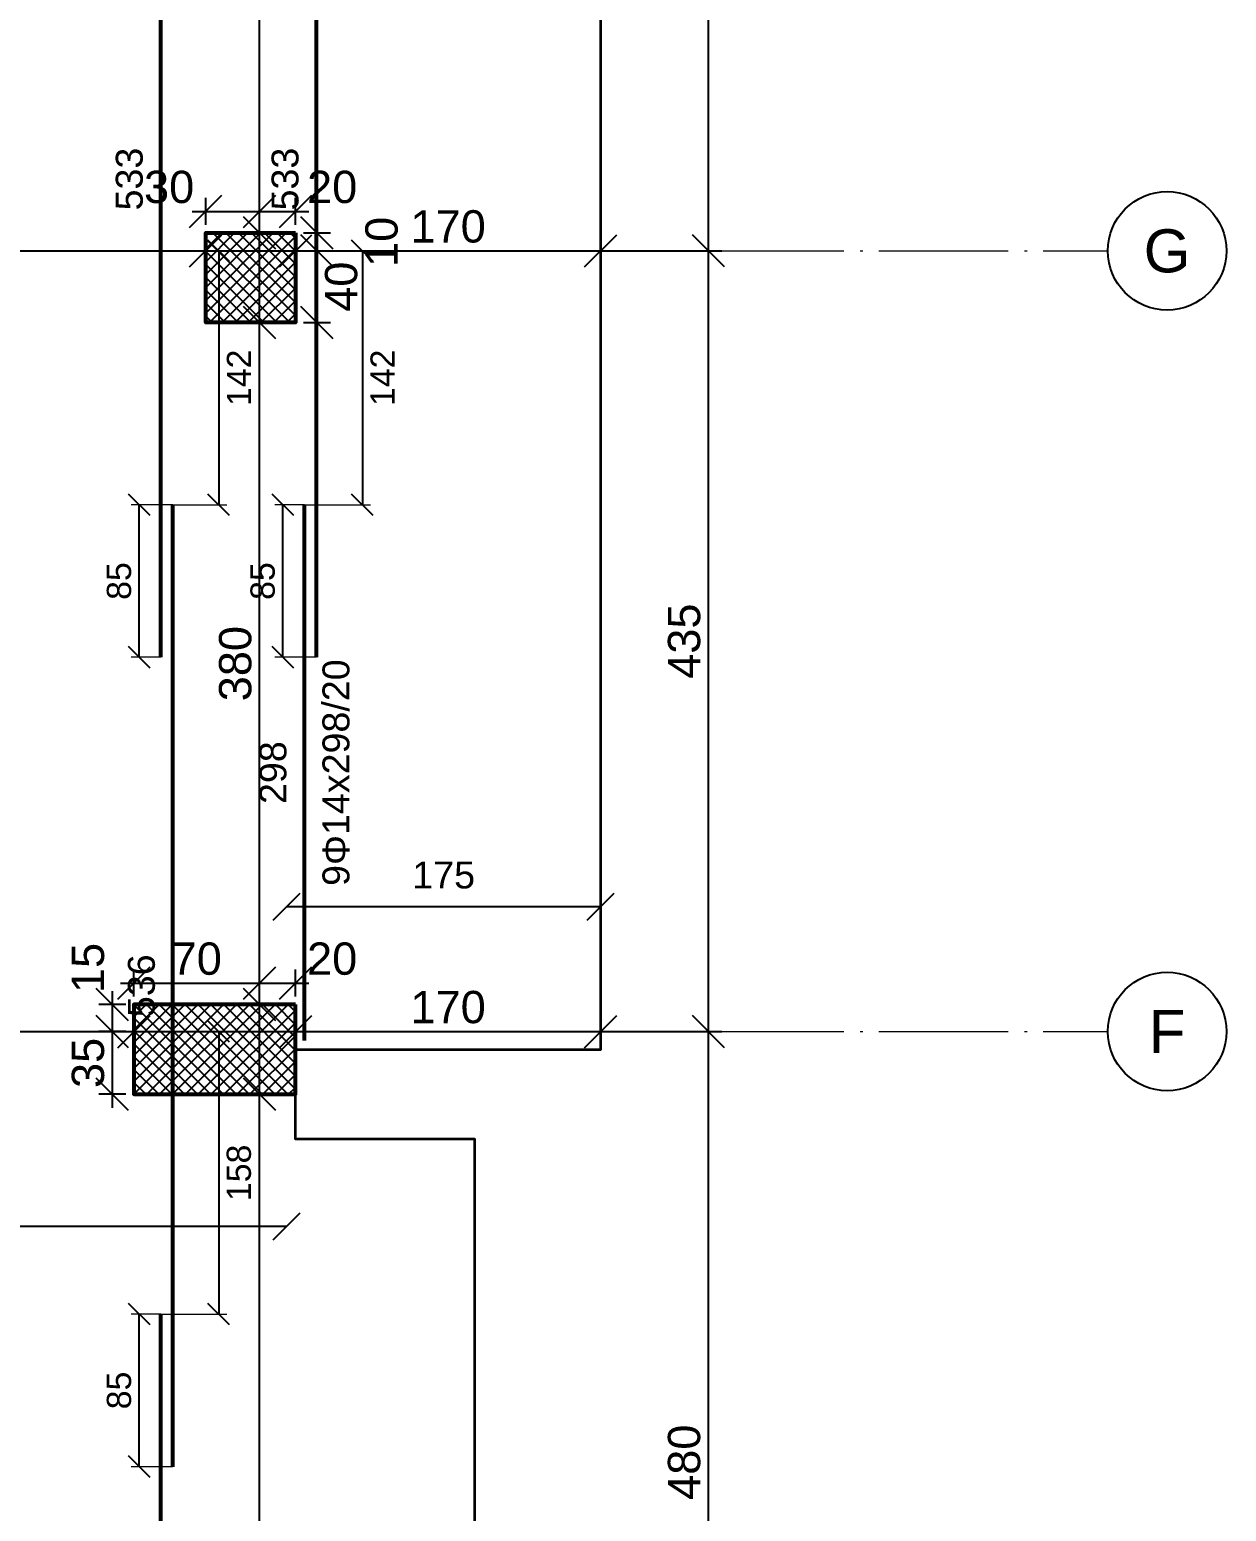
# Model space of a CAD drawing. Header units: millimetres. Extents: x -404 to 6018, y -5139 to 7890.
# Drawn here: x 5352 to 6018, y -2897 to -2072 of the extents above; entities that cross this region are included whole.
import ezdxf
from ezdxf.enums import TextEntityAlignment as Align

# ---------------------------------------------------------------- set-up
doc = ezdxf.new("R2010")
doc.units = ezdxf.units.MM
doc.linetypes.add('ZWCAD_ISO04W100', pattern=[30.5, 24, -3, 0.5, -3])
for name, color, linetype, lineweight in [('AXIS LINES', 255, 'ZWCAD_ISO04W100', 13), ('COLUMN', 140, 'Continuous', 53), ('SLAB', 3, 'Continuous', 35)]:
    doc.layers.add(name, color=color, linetype=linetype, lineweight=lineweight)
for name, color, linetype in [('FW_AXIS', 7, 'Continuous'), ('FW_COLUMN_HATCH', 8, 'Continuous'), ('FW_DIM', 7, 'Continuous'), ('REB_TOP_MESH_Y', 5, 'Continuous'), ('REB_TOP_MESH_Y_AXDIM', 5, 'Continuous'), ('REB_TOP_MESH_Y_LAP', 5, 'Continuous'), ('REB_TOP_MESH_Y_RANGE', 5, 'Continuous'), ('REB_TOP_MESH_Y_TEXT', 5, 'Continuous')]:
    doc.layers.add(name, color=color, linetype=linetype)
doc.styles.add('REBAR_TXT', font='arial.ttf')
doc.styles.get("Standard").update_dxf_attribs({"font": 'arial.ttf'})
doc.dimstyles.new('FW_DIM', dxfattribs={"dimtxt": 18, "dimasz": 9, "dimexe": 7.5, "dimexo": 4.5, "dimgap": 4.5, "dimtad": 1, "dimdec": 0, "dimtxsty": 'Standard', "dimtsz": 9, "dimcen": 2.5, "dimdle": 7.5, "dimclrd": 256, "dimclre": 256, "dimclrt": 7, "dimazin": 3, "dimtfac": 1, "dimtmove": 2, "dimatfit": 3})
doc.dimstyles.new('REBAR LAP', dxfattribs={"dimtxt": 13.5, "dimasz": 2.5, "dimexe": 4.5, "dimexo": 0, "dimgap": 4.5, "dimtad": 1, "dimdec": 0, "dimtxsty": 'Standard', "dimtsz": 6, "dimcen": 2.5, "dimclrd": 6, "dimclre": 6, "dimclrt": 7, "dimazin": 3, "dimtfac": 1, "dimtmove": 2, "dimatfit": 3, "dimlwd": 25, "dimlwe": 18})
doc.dimstyles.new('REBAR M-200', dxfattribs={"dimtxt": 15, "dimasz": 15, "dimexe": 25, "dimexo": 12.5, "dimgap": 10, "dimtad": 1, "dimdec": 0, "dimtxsty": 'Standard', "dimblk": 'NONE', "dimcen": 50, "dimse1": 1, "dimse2": 1, "dimclrd": 6, "dimclre": 6, "dimclrt": 7, "dimazin": 3, "dimtfac": 1, "dimtmove": 2, "dimatfit": 3, "dimldrblk": 'NONE', "dimlwd": 53})
doc.dimstyles.new('REBAR RANGE', dxfattribs={"dimtxt": 15, "dimasz": 2.5, "dimexe": 0, "dimexo": 0, "dimgap": 10, "dimtad": 1, "dimdec": 0, "dimtxsty": 'Standard', "dimtsz": 7.5, "dimcen": 2.5, "dimse1": 1, "dimse2": 1, "dimclrd": 6, "dimclre": 6, "dimclrt": 7, "dimazin": 3, "dimtfac": 1, "dimtmove": 2, "dimatfit": 3, "dimlwd": 25})

# ---------------------------------------------------------------- blocks, each defined once
blk = doc.blocks.new('*D1552')
at = {"color": 6, "lineweight": 53}
blk.add_line((5504.99, -2635.11), (5504.99, -2336.61), dxfattribs=at)
at = {"layer": 'Defpoints'}
for p in [(5504.99, -2336.61), (5504.99, -2635.11), (5504.99, -2635.11)]:
    blk.add_point(p, dxfattribs=at)
at = {"layer": 'REB_TOP_MESH_Y', "color": 7, "insert": (5487.49, -2485.86), "char_height": 15, "attachment_point": 5, "rotation": 90}
blk.add_mtext('298', dxfattribs=at)
blk = doc.blocks.new('_NONE')
blk = doc.blocks.new('*D1553')
at = {"color": 6, "lineweight": 53}
blk.add_line((5511.74, -2421.61), (5511.74, -1888.61), dxfattribs=at)
at = {"layer": 'Defpoints'}
for p in [(5511.74, -1888.61), (5511.74, -2421.61), (5511.74, -2421.61)]:
    blk.add_point(p, dxfattribs=at)
at = {"layer": 'REB_TOP_MESH_Y', "color": 7, "insert": (5494.24, -2155.11), "char_height": 15, "attachment_point": 5, "rotation": 90}
blk.add_mtext('533', dxfattribs=at)
blk = doc.blocks.new('_Oblique')
at = {"color": 0, "linetype": 'ByBlock', "lineweight": -2}
blk.add_line((-0.5, -0.5), (0.5, 0.5), dxfattribs=at)
blk = doc.blocks.new('*D1555')
at = {"color": 6, "lineweight": 18}
for p, q in [((5504.99, -2336.61), (5488.49, -2336.61)), ((5511.74, -2421.61), (5488.49, -2421.61))]:
    blk.add_line(p, q, dxfattribs=at)
at = {"color": 6, "lineweight": 25}
blk.add_line((5492.99, -2421.61), (5492.99, -2336.61), dxfattribs=at)
at = {"layer": 'Defpoints'}
for p in [(5504.99, -2336.61), (5492.99, -2421.61), (5511.74, -2421.61)]:
    blk.add_point(p, dxfattribs=at)
at = {"layer": 'REB_TOP_MESH_Y_LAP', "color": 6, "xscale": 12, "yscale": 12, "rotation": 90}
for p in [(5492.99, -2336.61), (5492.99, -2421.61)]:
    blk.add_blockref('_OBLIQUE', p, dxfattribs=at)
at = {"layer": 'REB_TOP_MESH_Y_LAP', "color": 7, "insert": (5481.74, -2379.11), "char_height": 13.5, "attachment_point": 5, "rotation": 90}
blk.add_mtext('85', dxfattribs=at)
blk = doc.blocks.new('*D1556')
at = {"color": 6, "lineweight": 18}
for p, q in [((5504.99, -2195.11), (5541.74, -2195.11)), ((5504.99, -2336.61), (5541.74, -2336.61))]:
    blk.add_line(p, q, dxfattribs=at)
at = {"color": 6, "lineweight": 25}
blk.add_line((5537.24, -2195.11), (5537.24, -2336.61), dxfattribs=at)
at = {"layer": 'Defpoints'}
for p in [(5504.99, -2195.11), (5537.24, -2195.11), (5504.99, -2336.61)]:
    blk.add_point(p, dxfattribs=at)
at = {"layer": 'REB_TOP_MESH_Y_AXDIM', "color": 6, "xscale": 12, "yscale": 12, "rotation": 90}
for p in [(5537.24, -2195.11), (5537.24, -2336.61)]:
    blk.add_blockref('_OBLIQUE', p, dxfattribs=at)
at = {"layer": 'REB_TOP_MESH_Y_AXDIM', "color": 7, "insert": (5548.49, -2265.86), "char_height": 13.5, "attachment_point": 5, "rotation": 90}
blk.add_mtext('142', dxfattribs=at)
blk = doc.blocks.new('*D1626')
at = {"color": 6, "lineweight": 53}
blk.add_line((5424.99, -3205.11), (5424.99, -2787.61), dxfattribs=at)
at = {"layer": 'Defpoints'}
for p in [(5424.99, -2787.61), (5424.99, -3205.11), (5424.99, -3205.11)]:
    blk.add_point(p, dxfattribs=at)
at = {"layer": 'REB_TOP_MESH_Y', "color": 7, "insert": (5407.49, -2996.36), "char_height": 15, "attachment_point": 5, "rotation": 90}
blk.add_mtext('418', dxfattribs=at)
blk = doc.blocks.new('*D1627')
at = {"color": 6, "lineweight": 53}
blk.add_line((5431.74, -2872.61), (5431.74, -2336.61), dxfattribs=at)
at = {"layer": 'Defpoints'}
for p in [(5431.74, -2336.61), (5431.74, -2872.61), (5431.74, -2872.61)]:
    blk.add_point(p, dxfattribs=at)
at = {"layer": 'REB_TOP_MESH_Y', "color": 7, "insert": (5414.24, -2604.61), "char_height": 15, "attachment_point": 5, "rotation": 90}
blk.add_mtext('536', dxfattribs=at)
blk = doc.blocks.new('*D1628')
at = {"color": 6, "lineweight": 53}
blk.add_line((5424.99, -2421.61), (5424.99, -1888.61), dxfattribs=at)
at = {"layer": 'Defpoints'}
for p in [(5424.99, -1888.61), (5424.99, -2421.61), (5424.99, -2421.61)]:
    blk.add_point(p, dxfattribs=at)
at = {"layer": 'REB_TOP_MESH_Y', "color": 7, "insert": (5407.49, -2155.11), "char_height": 15, "attachment_point": 5, "rotation": 90}
blk.add_mtext('533', dxfattribs=at)
blk = doc.blocks.new('*D1630')
at = {"color": 6, "lineweight": 18}
for p, q in [((5424.99, -2787.61), (5408.49, -2787.61)), ((5431.74, -2872.61), (5408.49, -2872.61))]:
    blk.add_line(p, q, dxfattribs=at)
at = {"color": 6, "lineweight": 25}
blk.add_line((5412.99, -2872.61), (5412.99, -2787.61), dxfattribs=at)
at = {"layer": 'Defpoints'}
for p in [(5424.99, -2787.61), (5412.99, -2872.61), (5431.74, -2872.61)]:
    blk.add_point(p, dxfattribs=at)
at = {"layer": 'REB_TOP_MESH_Y_LAP', "color": 6, "xscale": 12, "yscale": 12, "rotation": 90}
for p in [(5412.99, -2787.61), (5412.99, -2872.61)]:
    blk.add_blockref('_OBLIQUE', p, dxfattribs=at)
at = {"layer": 'REB_TOP_MESH_Y_LAP', "color": 7, "insert": (5401.74, -2830.11), "char_height": 13.5, "attachment_point": 5, "rotation": 90}
blk.add_mtext('85', dxfattribs=at)
blk = doc.blocks.new('*D1631')
at = {"color": 6, "lineweight": 18}
for p, q in [((5424.99, -2630.11), (5461.74, -2630.11)), ((5424.99, -2787.61), (5461.74, -2787.61))]:
    blk.add_line(p, q, dxfattribs=at)
at = {"color": 6, "lineweight": 25}
blk.add_line((5457.24, -2630.11), (5457.24, -2787.61), dxfattribs=at)
at = {"layer": 'Defpoints'}
for p in [(5424.99, -2630.11), (5457.24, -2630.11), (5424.99, -2787.61)]:
    blk.add_point(p, dxfattribs=at)
at = {"layer": 'REB_TOP_MESH_Y_AXDIM', "color": 6, "xscale": 12, "yscale": 12, "rotation": 90}
for p in [(5457.24, -2630.11), (5457.24, -2787.61)]:
    blk.add_blockref('_OBLIQUE', p, dxfattribs=at)
at = {"layer": 'REB_TOP_MESH_Y_AXDIM', "color": 7, "insert": (5468.49, -2708.86), "char_height": 13.5, "attachment_point": 5, "rotation": 90}
blk.add_mtext('158', dxfattribs=at)
blk = doc.blocks.new('*D1632')
at = {"color": 6, "lineweight": 18}
for p, q in [((5431.74, -2336.61), (5408.49, -2336.61)), ((5424.99, -2421.61), (5408.49, -2421.61))]:
    blk.add_line(p, q, dxfattribs=at)
at = {"color": 6, "lineweight": 25}
blk.add_line((5412.99, -2421.61), (5412.99, -2336.61), dxfattribs=at)
at = {"layer": 'Defpoints'}
for p in [(5431.74, -2336.61), (5412.99, -2421.61), (5424.99, -2421.61)]:
    blk.add_point(p, dxfattribs=at)
at = {"layer": 'REB_TOP_MESH_Y_LAP', "color": 6, "xscale": 12, "yscale": 12, "rotation": 90}
for p in [(5412.99, -2336.61), (5412.99, -2421.61)]:
    blk.add_blockref('_OBLIQUE', p, dxfattribs=at)
at = {"layer": 'REB_TOP_MESH_Y_LAP', "color": 7, "insert": (5401.74, -2379.11), "char_height": 13.5, "attachment_point": 5, "rotation": 90}
blk.add_mtext('85', dxfattribs=at)
blk = doc.blocks.new('*D1633')
at = {"color": 6, "lineweight": 18}
for p, q in [((5431.74, -2195.11), (5461.74, -2195.11)), ((5431.74, -2336.61), (5461.74, -2336.61))]:
    blk.add_line(p, q, dxfattribs=at)
at = {"color": 6, "lineweight": 25}
blk.add_line((5457.24, -2195.11), (5457.24, -2336.61), dxfattribs=at)
at = {"layer": 'Defpoints'}
for p in [(5431.74, -2195.11), (5457.24, -2195.11), (5431.74, -2336.61)]:
    blk.add_point(p, dxfattribs=at)
at = {"layer": 'REB_TOP_MESH_Y_AXDIM', "color": 6, "xscale": 12, "yscale": 12, "rotation": 90}
for p in [(5457.24, -2195.11), (5457.24, -2336.61)]:
    blk.add_blockref('_OBLIQUE', p, dxfattribs=at)
at = {"layer": 'REB_TOP_MESH_Y_AXDIM', "color": 7, "insert": (5468.49, -2265.86), "char_height": 13.5, "attachment_point": 5, "rotation": 90}
blk.add_mtext('142', dxfattribs=at)
blk = doc.blocks.new('*D1660')
at = {"color": 6, "lineweight": 25}
blk.add_line((4474.99, -2738.61), (5494.99, -2738.61), dxfattribs=at)
at = {"layer": 'Defpoints'}
for p in [(4474.99, -2738.61), (4474.99, -2738.61), (5494.99, -2738.61)]:
    blk.add_point(p, dxfattribs=at)
at = {"layer": 'REB_TOP_MESH_Y_RANGE', "color": 6, "xscale": 15, "yscale": 15}
for p in [(4474.99, -2738.61), (5494.99, -2738.61)]:
    blk.add_blockref('_OBLIQUE', p, dxfattribs=at)
at = {"layer": 'REB_TOP_MESH_Y_RANGE', "color": 7, "insert": (4984.99, -2721.11), "char_height": 15, "attachment_point": 5}
blk.add_mtext('1020', dxfattribs=at)
blk = doc.blocks.new('*D1671')
at = {"color": 6, "lineweight": 25}
blk.add_line((5494.99, -2560.49), (5669.99, -2560.49), dxfattribs=at)
at = {"layer": 'Defpoints'}
for p in [(5494.99, -2560.49), (5494.99, -2560.49), (5669.99, -2560.49)]:
    blk.add_point(p, dxfattribs=at)
at = {"layer": 'REB_TOP_MESH_Y_RANGE', "color": 6, "xscale": 15, "yscale": 15}
for p in [(5494.99, -2560.49), (5669.99, -2560.49)]:
    blk.add_blockref('_OBLIQUE', p, dxfattribs=at)
at = {"layer": 'REB_TOP_MESH_Y_RANGE', "color": 7, "insert": (5582.49, -2542.99), "char_height": 15, "attachment_point": 5}
blk.add_mtext('175', dxfattribs=at)
blk = doc.blocks.new('*D1730')
for p, q in [((5449.99, -2180.61), (5449.99, -2165.61)), ((5479.99, -2180.61), (5479.99, -2165.61)), ((5442.49, -2173.11), (5487.49, -2173.11))]:
    blk.add_line(p, q)
at = {"layer": 'Defpoints'}
for p in [(5449.99, -2173.11), (5449.99, -2185.11), (5479.99, -2185.11)]:
    blk.add_point(p, dxfattribs=at)
at = {"layer": 'FW_DIM', "xscale": 18, "yscale": 18}
for p in [(5449.99, -2173.11), (5479.99, -2173.11)]:
    blk.add_blockref('_OBLIQUE', p, dxfattribs=at)
at = {"layer": 'FW_DIM', "color": 7, "insert": (5429.59, -2159.61), "char_height": 18, "attachment_point": 5}
blk.add_mtext('30', dxfattribs=at)
blk = doc.blocks.new('*D1731')
for p, q in [((5479.99, -2180.61), (5479.99, -2165.61)), ((5499.99, -2180.61), (5499.99, -2165.61)), ((5472.49, -2173.11), (5507.49, -2173.11))]:
    blk.add_line(p, q)
at = {"layer": 'Defpoints'}
for p in [(5479.99, -2173.11), (5479.99, -2185.11), (5499.99, -2185.11)]:
    blk.add_point(p, dxfattribs=at)
at = {"layer": 'FW_DIM', "xscale": 18, "yscale": 18}
for p in [(5479.99, -2173.11), (5499.99, -2173.11)]:
    blk.add_blockref('_OBLIQUE', p, dxfattribs=at)
at = {"layer": 'FW_DIM', "color": 7, "insert": (5520.39, -2159.61), "char_height": 18, "attachment_point": 5}
blk.add_mtext('20', dxfattribs=at)
blk = doc.blocks.new('*D1732')
for p, q in [((5511.99, -2242.61), (5511.99, -2187.61)), ((5504.49, -2195.11), (5519.49, -2195.11)), ((5504.49, -2235.11), (5519.49, -2235.11))]:
    blk.add_line(p, q)
at = {"layer": 'Defpoints'}
for p in [(5499.99, -2195.11), (5499.99, -2235.11), (5511.99, -2235.11)]:
    blk.add_point(p, dxfattribs=at)
at = {"layer": 'FW_DIM', "xscale": 18, "yscale": 18, "rotation": 90}
for p in [(5511.99, -2195.11), (5511.99, -2235.11)]:
    blk.add_blockref('_OBLIQUE', p, dxfattribs=at)
at = {"layer": 'FW_DIM', "color": 7, "insert": (5525.49, -2215.11), "char_height": 18, "attachment_point": 5, "rotation": 90}
blk.add_mtext('40', dxfattribs=at)
blk = doc.blocks.new('*D1733')
for p, q in [((5511.99, -2202.61), (5511.99, -2177.61)), ((5504.49, -2185.11), (5519.49, -2185.11)), ((5504.49, -2195.11), (5519.49, -2195.11))]:
    blk.add_line(p, q)
at = {"layer": 'Defpoints'}
for p in [(5499.99, -2185.11), (5499.99, -2195.11), (5511.99, -2195.11)]:
    blk.add_point(p, dxfattribs=at)
at = {"layer": 'FW_DIM', "xscale": 18, "yscale": 18, "rotation": 90}
for p in [(5511.99, -2185.11), (5511.99, -2195.11)]:
    blk.add_blockref('_OBLIQUE', p, dxfattribs=at)
at = {"layer": 'FW_DIM', "color": 7, "insert": (5547.99, -2190.11), "char_height": 18, "attachment_point": 5, "rotation": 90}
blk.add_mtext('10', dxfattribs=at)
blk = doc.blocks.new('*D1798')
for p, q in [((5409.99, -2625.61), (5409.99, -2622.61)), ((5499.99, -2625.61), (5499.99, -2622.61)), ((5402.49, -2630.11), (5507.49, -2630.11))]:
    blk.add_line(p, q)
at = {"layer": 'Defpoints'}
for p in [(5409.99, -2630.11), (5409.99, -2630.11), (5499.99, -2630.11)]:
    blk.add_point(p, dxfattribs=at)
at = {"layer": 'FW_DIM', "xscale": 18, "yscale": 18}
for p in [(5409.99, -2630.11), (5499.99, -2630.11)]:
    blk.add_blockref('_OBLIQUE', p, dxfattribs=at)
blk = doc.blocks.new('*D1804')
for p, q in [((5449.99, -2190.61), (5449.99, -2187.61)), ((5499.99, -2190.61), (5499.99, -2187.61)), ((5442.49, -2195.11), (5507.49, -2195.11))]:
    blk.add_line(p, q)
at = {"layer": 'Defpoints'}
for p in [(5449.99, -2195.11), (5449.99, -2195.11), (5499.99, -2195.11)]:
    blk.add_point(p, dxfattribs=at)
at = {"layer": 'FW_DIM', "xscale": 18, "yscale": 18}
for p in [(5449.99, -2195.11), (5499.99, -2195.11)]:
    blk.add_blockref('_OBLIQUE', p, dxfattribs=at)
blk = doc.blocks.new('*D1854')
for p, q in [((5479.99, -2672.61), (5479.99, -2607.61)), ((5475.49, -2615.11), (5472.49, -2615.11)), ((5475.49, -2665.11), (5472.49, -2665.11))]:
    blk.add_line(p, q)
at = {"layer": 'Defpoints'}
for p in [(5479.99, -2615.11), (5479.99, -2665.11), (5479.99, -2665.11)]:
    blk.add_point(p, dxfattribs=at)
at = {"layer": 'FW_DIM', "xscale": 18, "yscale": 18, "rotation": 90}
for p in [(5479.99, -2615.11), (5479.99, -2665.11)]:
    blk.add_blockref('_OBLIQUE', p, dxfattribs=at)
blk = doc.blocks.new('*D1856')
for p, q in [((5479.99, -2242.61), (5479.99, -2177.61)), ((5475.49, -2185.11), (5472.49, -2185.11)), ((5475.49, -2235.11), (5472.49, -2235.11))]:
    blk.add_line(p, q)
at = {"layer": 'Defpoints'}
for p in [(5479.99, -2185.11), (5479.99, -2235.11), (5479.99, -2235.11)]:
    blk.add_point(p, dxfattribs=at)
at = {"layer": 'FW_DIM', "xscale": 18, "yscale": 18, "rotation": 90}
for p in [(5479.99, -2185.11), (5479.99, -2235.11)]:
    blk.add_blockref('_OBLIQUE', p, dxfattribs=at)

msp = doc.modelspace()

# ---------------------------------------------------------------- hatches: boundary and pattern name
at = {"layer": 'FW_COLUMN_HATCH'}
h = msp.add_hatch(dxfattribs=at)
h.set_pattern_fill('ANSI37', scale=1.6)
h.paths.add_polyline_path([(5499.99, -2185.11), (5499.99, -2235.11), (5449.99, -2235.11), (5449.99, -2185.11), (5499.99, -2185.11), (5499.99, -2185.11)])
h = msp.add_hatch(dxfattribs=at)
h.set_pattern_fill('ANSI37', scale=1.6)
h.paths.add_polyline_path([(5499.99, -2615.11), (5499.99, -2665.11), (5409.99, -2665.11), (5409.99, -2615.11), (5499.99, -2615.11)])

# ---------------------------------------------------------------- linework, layer by layer
at = {"layer": 'AXIS LINES', "color": 0, "ltscale": 3}
for points in [[(5479.99, -1450.07), (5479.99, -4990.18)], [(3537.41, -2195.11), (5952.4, -2195.11)], [(3537.41, -2630.11), (5952.4, -2630.11)]]:
    msp.add_lwpolyline(points, dxfattribs=at)
at = {"layer": 'COLUMN', "ltscale": 0.08}
msp.add_lwpolyline([(5499.99, -2185.11), (5499.99, -2235.11), (5449.99, -2235.11), (5449.99, -2185.11), (5499.99, -2185.11)], dxfattribs=at)
msp.add_lwpolyline([(5499.99, -2615.11), (5409.99, -2615.11), (5409.99, -2665.11), (5499.99, -2665.11)], close=True, dxfattribs=at)
at = {"layer": 'FW_AXIS'}
for centre in [(5985.4, -2195.11), (5985.4, -2630.11)]:
    msp.add_circle(centre, 33, dxfattribs=at)
at = {"layer": 'SLAB', "ltscale": 0.08}
msp.add_lwpolyline([(5599.99, -3210.21), (5599.89, -2690.09), (5499.89, -2690.11), (5499.89, -2640.11), (5669.99, -2640.11), (5669.99, -1730.11), (5034.99, -1730.11), (5034.99, -1650.01), (4804.99, -1650.01), (4805.09, -1729.39), (4229.99, -1730.11), (4229.99, -1870.21), (4149.99, -1870.21), (4149.89, -2100.08), (4229.99, -2100.11), (4229.89, -2270.11), (4149.99, -2270.21), (4149.89, -2500.11), (4229.99, -2500.11), (4229.99, -2640.11), (4464.89, -2640.11), (4464.89, -3100.11)], dxfattribs=at)

# ---------------------------------------------------------------- texts
at = {"layer": 'FW_AXIS', "color": 7, "style": 'REBAR_TXT'}
for s, p in [('G', (5985.4, -2195.11)), ('F', (5985.4, -2630.11))]:
    msp.add_text(s, height=24, dxfattribs=at).set_placement(p, align=Align.MIDDLE_CENTER)
at = {"layer": 'REB_TOP_MESH_Y_TEXT', "color": 7, "style": 'REBAR_TXT'}
msp.add_text('9Φ14x298/20', height=15, rotation=90, dxfattribs=at).set_placement((5514.99, -2485.86), align=Align.TOP_CENTER)

# ---------------------------------------------------------------- dimensions: what is measured, and where the dimension line sits
at = {"layer": 'FW_DIM'}
for base, p1, p2 in [((5729.99, -2195.11), (5669.99, -2195.11), (5669.99, -1740.11)), ((5729.99, -2630.11), (5669.99, -2630.11), (5669.99, -2195.11)), ((5729.99, -3110.11), (5669.99, -3110.11), (5669.99, -2630.11))]:
    msp.add_linear_dim(base=base, p1=p1, p2=p2, angle=90, dimstyle='FW_DIM', dxfattribs=at).render()
for base, p1, p2, location, text in [((5479.99, -2185.11), (5479.99, -2185.11), (5479.99, -1770.11), (5466.49, -1977.61), '415'), ((5479.99, -2615.11), (5479.99, -2615.11), (5479.99, -2235.11), (5466.49, -2425.11), '380'), ((5397.99, -2630.11), (5409.99, -2630.11), (5409.99, -2615.11), (5384.49, -2594.71), '15'), ((5397.99, -2665.11), (5409.99, -2665.11), (5409.99, -2630.11), (5384.49, -2647.61), '35'), ((5479.99, -3210.21), (5479.99, -3210.21), (5479.99, -2665.11), (5466.49, -2937.66), '545')]:
    msp.add_linear_dim(base=base, p1=p1, p2=p2, angle=90, location=location, text=text, dimstyle='FW_DIM', override={"dimtmove": 2}, dxfattribs=at).render()
for base, p1, p2, text, picture, middle in [((5449.99, -2173.11), (5449.99, -2185.11), (5479.99, -2185.11), '30', '*D1730', (5429.59, -2159.61)), ((5479.99, -2173.11), (5479.99, -2185.11), (5499.99, -2185.11), '20', '*D1731', (5520.39, -2159.61)), ((5449.99, -2195.11), (5449.99, -2195.11), (5499.99, -2195.11), ' ', '*D1804', (5474.99, -2195.11)), ((5409.99, -2630.11), (5409.99, -2630.11), (5499.99, -2630.11), ' ', '*D1798', (5454.99, -2630.11))]:
    dim = msp.add_linear_dim(base=base, p1=p1, p2=p2, text=text, dimstyle='FW_DIM', override={"dimtmove": 2}, dxfattribs=at)
    dim.commit()
    dim.dimension.update_dxf_attribs({"geometry": picture, "text_midpoint": middle, "dimtype": 160})
for base, p1, p2, location, text in [((4844.99, -2195.11), (4844.99, -2195.11), (5449.99, -2195.11), (5147.49, -2181.61), '605'), ((5499.99, -2195.11), (5499.99, -2195.11), (5669.99, -2195.11), (5584.99, -2181.61), '170'), ((5409.99, -2603.11), (5409.99, -2615.11), (5479.99, -2615.11), (5444.99, -2589.61), '70'), ((5479.99, -2603.11), (5479.99, -2615.11), (5499.99, -2615.11), (5520.39, -2589.61), '20'), ((4844.99, -2630.11), (4844.99, -2630.11), (5409.99, -2630.11), (5127.49, -2616.61), '565'), ((5499.99, -2630.11), (5499.99, -2630.11), (5669.99, -2630.11), (5584.99, -2616.61), '170')]:
    msp.add_linear_dim(base=base, p1=p1, p2=p2, location=location, text=text, dimstyle='FW_DIM', override={"dimtmove": 2}, dxfattribs=at).render()
for base, p1, p2, text, picture, middle in [((5479.99, -2235.11), (5479.99, -2235.11), (5479.99, -2185.11), ' ', '*D1856', (5479.99, -2210.11)), ((5511.99, -2195.11), (5499.99, -2195.11), (5499.99, -2185.11), '10', '*D1733', (5547.99, -2190.11)), ((5511.99, -2235.11), (5499.99, -2235.11), (5499.99, -2195.11), '40', '*D1732', (5525.49, -2215.11)), ((5479.99, -2665.11), (5479.99, -2665.11), (5479.99, -2615.11), ' ', '*D1854', (5479.99, -2640.11))]:
    dim = msp.add_linear_dim(base=base, p1=p1, p2=p2, angle=90, text=text, dimstyle='FW_DIM', override={"dimtmove": 2}, dxfattribs=at)
    dim.commit()
    dim.dimension.update_dxf_attribs({"geometry": picture, "text_midpoint": middle, "dimtype": 160})
at = {"layer": 'REB_TOP_MESH_Y'}
for base, p1, p2, picture, middle in [((5424.99, -2421.61), (5424.99, -2421.61), (5424.99, -1888.61), '*D1628', (5407.49, -2155.11)), ((5511.74, -2421.61), (5511.74, -2421.61), (5511.74, -1888.61), '*D1553', (5494.24, -2155.11)), ((5431.74, -2872.61), (5431.74, -2872.61), (5431.74, -2336.61), '*D1627', (5414.24, -2604.61)), ((5504.98693601, -2635.11172782), (5504.98693601, -2635.11172782), (5504.98693601, -2336.61172782), '*D1552', (5487.48693601, -2485.86172782)), ((5424.98693601, -3205.11172782), (5424.98693601, -3205.11172782), (5424.98693601, -2787.61172782), '*D1626', (5407.48693601, -2996.36172782))]:
    dim = msp.add_linear_dim(base=base, p1=p1, p2=p2, angle=90, dimstyle='REBAR M-200', dxfattribs=at)
    dim.commit()
    dim.dimension.update_dxf_attribs({"geometry": picture, "text_midpoint": middle})
at = {"layer": 'REB_TOP_MESH_Y_AXDIM'}
for base, p1, p2, picture, middle in [((5457.23693601, -2195.11172782), (5431.73693601, -2195.11172782), (5431.73693601, -2336.61172782), '*D1633', (5468.48693601, -2265.86172782)), ((5537.23693601, -2195.11172782), (5504.98693601, -2195.11172782), (5504.98693601, -2336.61172782), '*D1556', (5548.48693601, -2265.86172782)), ((5457.23693601, -2630.11172782), (5424.98693601, -2630.11172782), (5424.98693601, -2787.61172782), '*D1631', (5468.48693601, -2708.86172782))]:
    dim = msp.add_linear_dim(base=base, p1=p1, p2=p2, angle=90, dimstyle='REBAR LAP', dxfattribs=at)
    dim.commit()
    dim.dimension.update_dxf_attribs({"geometry": picture, "text_midpoint": middle})
at = {"layer": 'REB_TOP_MESH_Y_LAP'}
for base, p1, p2, picture, middle in [((5412.99, -2421.61), (5424.99, -2421.61), (5431.74, -2336.61), '*D1632', (5401.74, -2379.11)), ((5492.99, -2421.61), (5511.74, -2421.61), (5504.99, -2336.61), '*D1555', (5481.74, -2379.11)), ((5412.99, -2872.61), (5431.74, -2872.61), (5424.99, -2787.61), '*D1630', (5401.74, -2830.11))]:
    dim = msp.add_linear_dim(base=base, p1=p1, p2=p2, angle=90, dimstyle='REBAR LAP', dxfattribs=at)
    dim.commit()
    dim.dimension.update_dxf_attribs({"geometry": picture, "text_midpoint": middle})
at = {"layer": 'REB_TOP_MESH_Y_RANGE'}
for base, p1, p2, picture, middle in [((5494.99, -2560.49), (5494.99, -2560.49), (5669.99, -2560.49), '*D1671', (5582.49, -2542.99)), ((4474.99, -2738.61), (4474.99, -2738.61), (5494.99, -2738.61), '*D1660', (4984.99, -2721.11))]:
    dim = msp.add_linear_dim(base=base, p1=p1, p2=p2, dimstyle='REBAR RANGE', dxfattribs=at)
    dim.commit()
    dim.dimension.update_dxf_attribs({"geometry": picture, "text_midpoint": middle})

doc.saveas('drawing.dxf')
